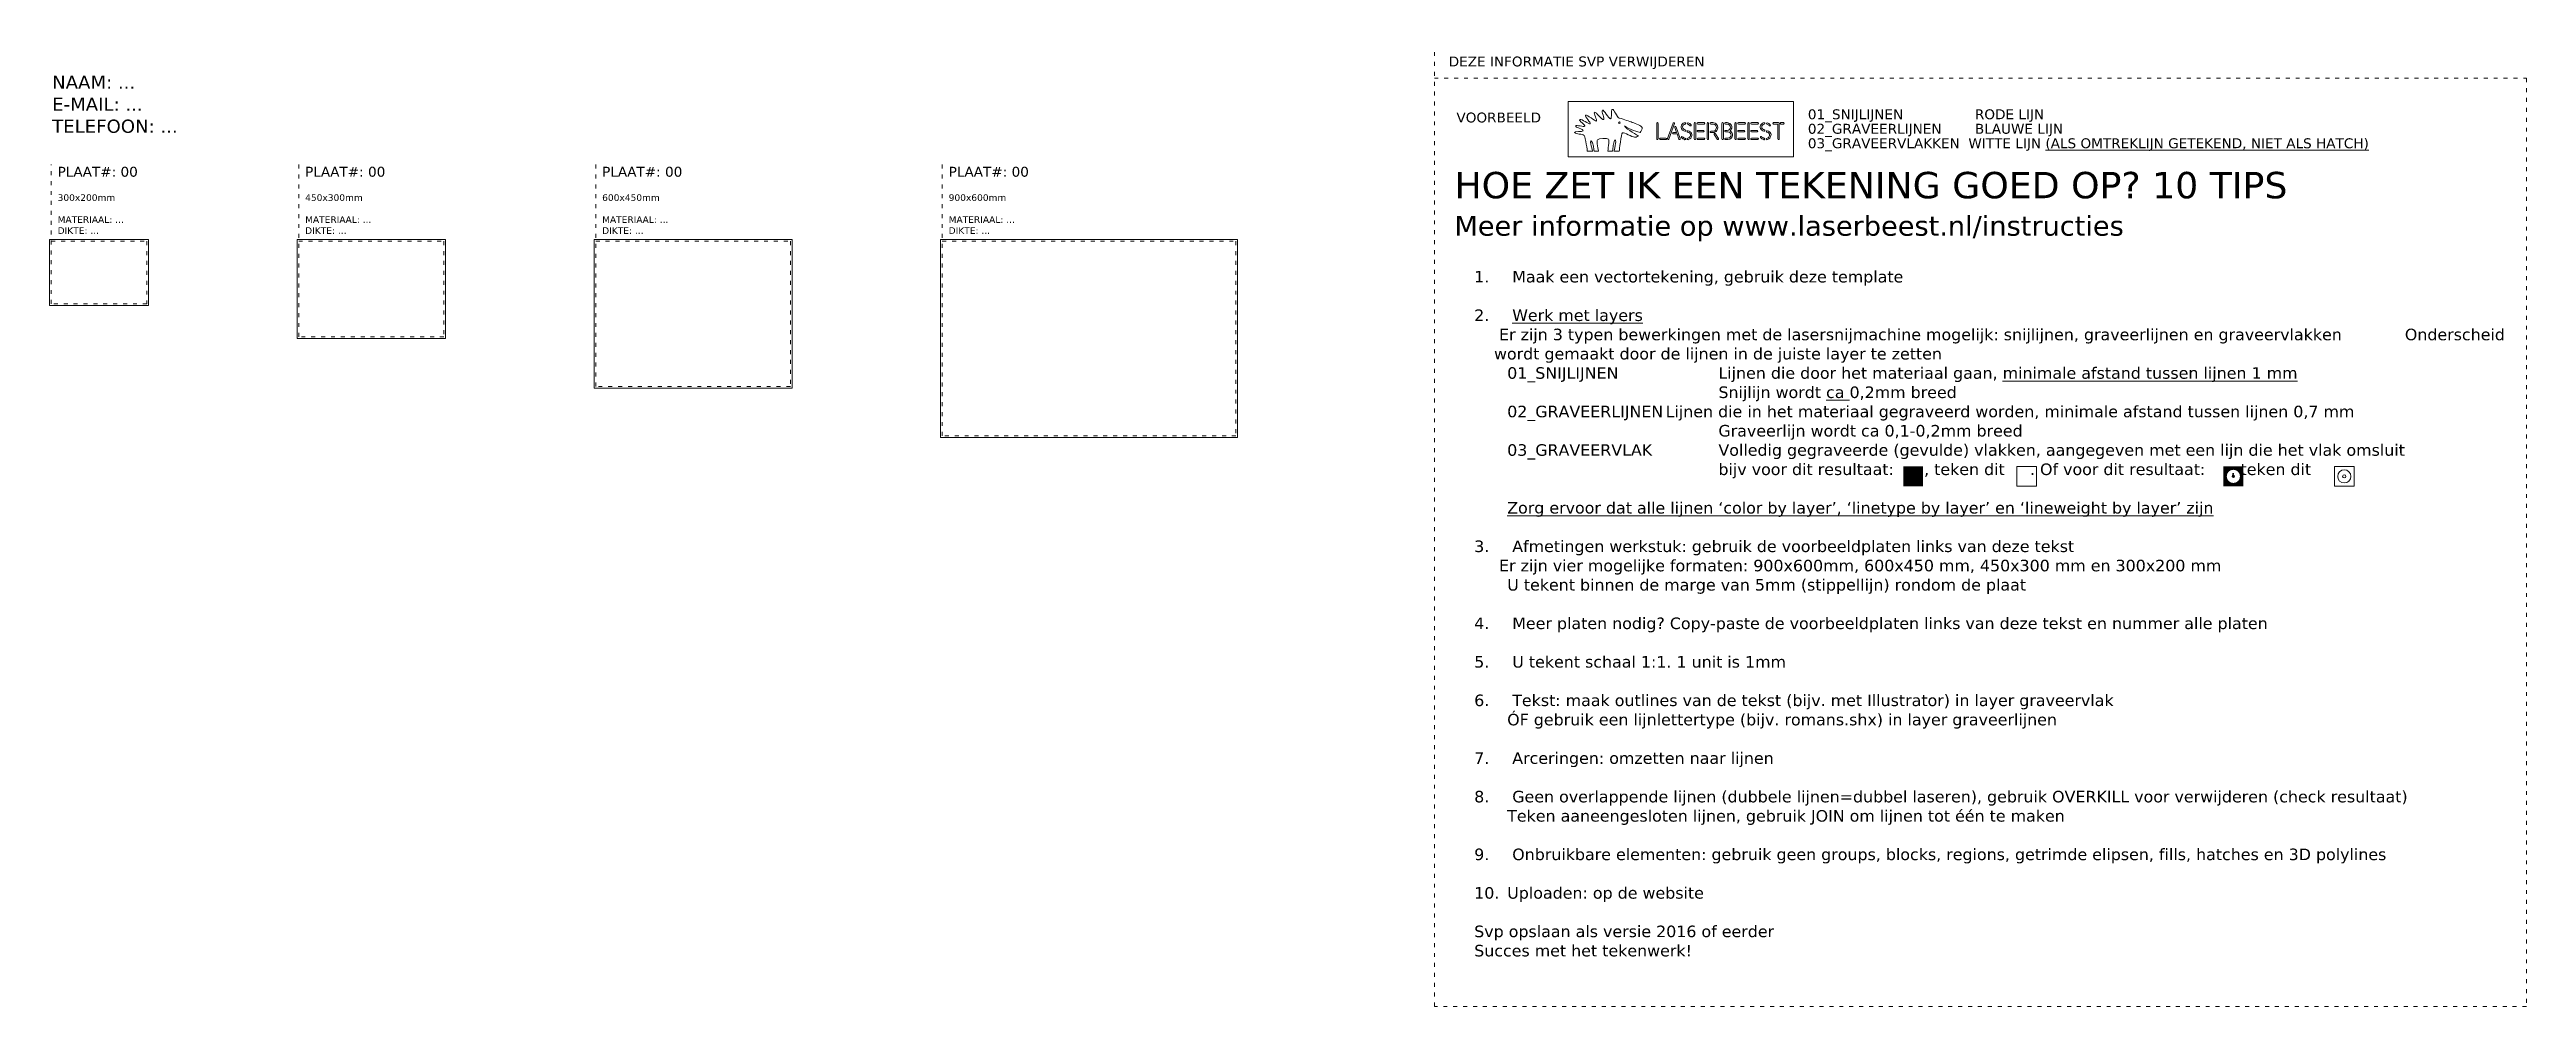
# Model space of a CAD drawing. Header units: millimetres. Extents: x 211 to 7717, y 1296 to 4195.
import ezdxf

# ---------------------------------------------------------------- set-up
doc = ezdxf.new("R2010")
doc.units = ezdxf.units.MM
doc.linetypes.add('ACAD_ISO03W100', pattern=[30, 12, -18])
for name, color, linetype, lineweight in [('01_SNIJLIJNEN', 1, 'Continuous', 5), ('02_GRAVEERLIJNEN', 5, 'Continuous', 5), ('03_GRAVEERVLAKKEN', 7, 'Continuous', 5), ('04_WERKSTUK', 3, 'Continuous', 5)]:
    doc.layers.add(name, color=color, linetype=linetype, lineweight=lineweight)
doc.layers.add('05_OPMERKINGEN', color=254, linetype='Continuous', lineweight=5, plot=False)
doc.styles.get("Standard").update_dxf_attribs({"font": 'verdana.ttf'})

# ---------------------------------------------------------------- blocks, each defined once
blk = doc.blocks.new('instructies')
at = {"layer": '05_OPMERKINGEN'}
h = blk.add_hatch(color=7, dxfattribs=at)
h.dxf.hatch_style = 1
h.paths.add_polyline_path([(5888.6, 2931.9), (5828.6, 2931.9), (5828.6, 2871.9), (5888.6, 2871.9)])
h = blk.add_hatch(color=7, dxfattribs=at)
h.dxf.hatch_style = 1
h.paths.add_polyline_path([(6858.6, 2931.9), (6798.6, 2931.9), (6798.6, 2871.9), (6858.6, 2871.9)])
h.paths.add_polyline_path([(6808.6, 2901.9, -1), (6848.6, 2901.9, -1)], flags=16)
h.paths.add_polyline_path([(6823.6, 2901.9, -1), (6833.6, 2901.9, -1)], flags=0)
h = blk.add_hatch(color=7, dxfattribs=at)
h.dxf.hatch_style = 1
h.paths.add_polyline_path([(6833.6, 2901.9, 1), (6823.6, 2901.9, 1)])
at = {"layer": '03_GRAVEERVLAKKEN'}
for points in [[(6172.3, 2871.9), (6232.3, 2871.9), (6232.3, 2931.9), (6172.3, 2931.9)], [(7134.6, 2871.9), (7194.6, 2871.9), (7194.6, 2931.9), (7134.6, 2931.9)]]:
    blk.add_lwpolyline(points, close=True, dxfattribs=at)
for radius in [20, 5]:
    blk.add_circle((7164.6, 2901.9), radius, dxfattribs=at)
at = {"layer": '05_OPMERKINGEN', "linetype": 'ACAD_ISO03W100'}
blk.add_lwpolyline([(4407.4, 4108.4), (7716.7, 4108.4), (7716.7, 1295.6), (4407.4, 1295.6), (4407.4, 4195.2)], dxfattribs=at)
at = {"layer": '01_SNIJLIJNEN', "insert": (5539.2, 4014), "char_height": 30, "width": 1964.993, "attachment_point": 1}
blk.add_mtext('01_SNIJLIJNEN^I^I  RODE LIJN^I', dxfattribs=at)
at = {"layer": '02_GRAVEERLIJNEN', "insert": (5539.2, 3970.1), "char_height": 30, "width": 919.874, "attachment_point": 1}
blk.add_mtext('02_GRAVEERLIJNEN ^I  BLAUWE LIJN', dxfattribs=at)
at = {"layer": '03_GRAVEERVLAKKEN', "insert": (5539.2, 3926.2), "char_height": 30, "width": 2038.103, "attachment_point": 1}
blk.add_mtext('03_GRAVEERVLAKKEN  WITTE LIJN {\\L(ALS OMTREKLIJN GETEKEND, NIET ALS HATCH)}', dxfattribs=at)
at = {"layer": '05_OPMERKINGEN', "attachment_point": 1}
for s, insert, char_height, width in [('{\\fVerdana|b0|i0|c0|p34;DEZE INFORMATIE SVP VERWIJDEREN}', (4450.9, 4174), 30, 1887.371), ('{\\fVerdana|b0|i0|c0|p34;VOORBEELD}', (4474.3, 4004.2), 30, 283.851), ('{\\H2x;HOE ZET IK EEN TEKENING GOED OP? 10 TIPS \\P\\H0.75x;Meer informatie op www.laserbeest.nl/instructies\\H1.3333x;\\P\\H0.50001x;\\P\\pi-60,l120;\\H0.875x;1.^I Maak een vectortekening, gebruik deze template\\P\\pi0;\\P\\pi-60;2.^I \\LWerk met layers\\l\\P\\pi0; Er zijn 3 typen bewerkingen met de lasersnijmachine mogelijk: snijlijnen, graveerlijnen en graveervlakken^I^IOnderscheid wordt gemaakt door de lijnen in de juiste layer te zetten\\P\\pl0;^I01_SNIJLIJNEN^I^ILijnen die door het materiaal gaan, \\Lminimale afstand tussen lijnen 1 mm\\P\\l^I^I^I^I^ISnijlijn wordt \\Lca\\l 0,2mm breed\\P^I02_GRAVEERLIJNEN^ILijnen die in het materiaal gegraveerd worden, minimale afstand tussen lijnen 0,7 mm\\P^I^I^I^I^IGraveerlijn wordt ca 0,1-0,2mm breed\\P^I03_GRAVEERVLAK^I^IVolledig gegraveerde (gevulde) vlakken, aangegeven met een lijn die het vlak omsluit\\P^I^I^I^I^Ibijv voor dit resultaat:      , teken dit     . Of voor dit resultaat:     , teken dit   \\P\\P^I\\LZorg ervoor dat alle lijnen ‘color by layer’, ‘linetype by layer’ en ‘lineweight by layer’ zijn\\P\\pl120;\\l\\P\\pi-60;3.^I Afmetingen werkstuk: gebruik de voorbeeldplaten links van deze tekst\\P\\pi0; Er zijn vier mogelijke formaten: 900x600mm, 600x450 mm, 450x300 mm en 300x200 mm\\P^IU tekent binnen de marge van 5mm (stippellijn) rondom de plaat\\P\\P\\pi-60;4.^I Meer platen nodig? Copy-paste de voorbeeldplaten links van deze tekst en nummer alle platen\\P\\pi0;\\P\\pi-60;5.^I U tekent schaal 1:1. 1 unit is 1mm^J\\P6.^I Tekst: maak outlines van de tekst (bijv. met Illustrator) in layer graveervlak\\P\\pi0,l0;^IÓF gebruik een lijnlettertype (bijv. romans.shx) in layer graveerlijnen\\P\\pl120;\\P\\pi-60;7.^I Arceringen: omzetten naar lijnen\\P\\pi0;\\P\\pi-60;8.^I Geen overlappende lijnen (dubbele lijnen=dubbel laseren), gebruik OVERKILL voor verwijderen (check resultaat)\\P\\pi0,l0;^ITeken aaneengesloten lijnen, gebruik JOIN om lijnen tot één te maken\\P\\pl120; \\P\\pi-60;9.^I Onbruikbare elementen: gebruik geen groups, blocks, regions, getrimde elipsen, fills, hatches en 3D polylines\\P\\pi0,l0;\\P\\pi-60,l120;10.^IUploaden: op de website\\P\\pi0,l60;\\PSvp opslaan als versie 2016 of eerder\\PSucces met het tekenwerk!}', (4468.2, 3824.4), 40, 3319.016)]:
    blk.add_mtext(s, dxfattribs=dict(at, insert=insert, char_height=char_height, width=width))

msp = doc.modelspace()

# ---------------------------------------------------------------- linework, layer by layer
at = {"layer": '01_SNIJLIJNEN'}
msp.add_lwpolyline([(4812.9, 4037.5), (5496, 4037.5), (5496, 3870), (4812.9, 3870)], close=True, dxfattribs=at)
at = {"layer": '02_GRAVEERLIJNEN'}
for points, knots in [([(5031.4, 3943.7), (5026, 3945.3), (4998.4, 3952.9), (4983.5, 3963.8), (4990.2, 3952.5), (5025.4, 3933.9), (5025.4, 3933.9), (5025.4, 3933.9), (5021.4, 3928.7), (5014.2, 3929.4), (5006.9, 3930), (4982.1, 3944.1), (4977.6, 3942.9), (4973.1, 3941.8), (4967.9, 3887.3), (4967.9, 3887.3), (4967.9, 3887.3), (4951.6, 3887.2), (4951.6, 3887.2), (4951.6, 3887.2), (4961.5, 3920.3), (4954.4, 3921.9), (4951.2, 3922.5), (4947.1, 3887.2), (4947.1, 3887.2), (4947.1, 3887.2), (4933.1, 3887.2), (4933.1, 3887.2), (4933.1, 3887.2), (4938.3, 3921.2), (4934.9, 3923.9), (4930.8, 3927.1), (4906, 3926.1), (4901.9, 3922), (4897.8, 3917.9), (4905.1, 3887.1), (4905.1, 3887.1), (4905.1, 3887.1), (4891.7, 3887.1), (4891.7, 3887.1), (4891.7, 3887.1), (4888.3, 3917.1), (4882.7, 3918.4), (4877, 3919.7), (4887.4, 3887.1), (4887.4, 3887.1), (4887.4, 3887.1), (4871, 3887), (4871, 3887), (4871, 3887), (4866.1, 3928.3), (4861.3, 3934.6), (4856.5, 3940.9), (4836.6, 3937), (4832.4, 3943.8), (4830.3, 3947.2), (4856.2, 3945.3), (4858.2, 3949.2), (4860.6, 3953.6), (4832.9, 3959.5), (4835.4, 3963.9), (4837.9, 3968.2), (4860.5, 3959), (4863.2, 3962.6), (4865.9, 3966.2), (4843.2, 3979.8), (4848.5, 3982.8), (4853.7, 3985.7), (4875.7, 3968.3), (4879.4, 3970.2), (4883.2, 3972), (4861.5, 3993.2), (4865.7, 3996), (4870, 3998.8), (4894.7, 3977.4), (4898.3, 3978.3), (4902, 3979.2), (4888.3, 4004.2), (4892.8, 4005.3), (4897.4, 4006.5), (4915.1, 3981.1), (4920.1, 3982.9), (4925.1, 3984.8), (4912.3, 4007.9), (4916.6, 4011.3), (4920.9, 4014.7), (4935.5, 3984.8), (4941.2, 3985.6), (4946.9, 3986.4), (4940.9, 4012), (4946.6, 4013.6), (4952.2, 4015.2), (4960.3, 3989.5), (4967.5, 3987.4), (4983.3, 3983.1), (4998.5, 3977.7), (5006.8, 3974.5), (5018.8, 3969.8), (5035.5, 3964.6), (5036.8, 3959.2), (5038.1, 3953.7), (5034.1, 3947), (5031.4, 3943.7)], [0, 0, 0, 0, 1, 1, 1, 2, 2, 2, 3, 3, 3, 4, 4, 4, 5, 5, 5, 6, 6, 6, 7, 7, 7, 8, 8, 8, 9, 9, 9, 10, 10, 10, 11, 11, 11, 12, 12, 12, 13, 13, 13, 14, 14, 14, 15, 15, 15, 16, 16, 16, 17, 17, 17, 18, 18, 18, 19, 19, 19, 20, 20, 20, 21, 21, 21, 22, 22, 22, 23, 23, 23, 24, 24, 24, 25, 25, 25, 26, 26, 26, 27, 27, 27, 28, 28, 28, 29, 29, 29, 30, 30, 30, 31, 31, 31, 32, 32, 32, 33, 33, 33, 34, 34, 34, 34]), ([(4965.9, 3973.4), (4965.9, 3972), (4966.9, 3971), (4968.3, 3971), (4969.6, 3971), (4970.7, 3972), (4970.7, 3973.4), (4970.7, 3974.7), (4969.6, 3975.8), (4968.2, 3975.8), (4966.9, 3975.8), (4965.9, 3974.7), (4965.9, 3973.4)], [0, 0, 0, 0, 1, 1, 1, 2, 2, 2, 3, 3, 3, 4, 4, 4, 4])]:
    msp.add_open_spline(points, degree=3, knots=knots, dxfattribs=at)
at = {"layer": '03_GRAVEERVLAKKEN'}
for points, knots in [([(5083.5, 3922.2), (5082.4, 3922.2), (5081.4, 3923.2), (5081.4, 3924.4), (5081.4, 3924.4), (5081.4, 3971.4), (5081.4, 3971.4), (5081.4, 3972.6), (5082.4, 3973.6), (5083.5, 3973.6), (5084.8, 3973.6), (5085.7, 3972.6), (5085.7, 3971.4), (5085.7, 3971.4), (5085.7, 3924.4), (5085.7, 3924.4), (5085.7, 3923.2), (5084.8, 3922.2), (5083.5, 3922.2)], [0, 0, 0, 0, 1, 1, 1, 2, 2, 2, 3, 3, 3, 4, 4, 4, 5, 5, 5, 6, 6, 6, 6]), ([(5109.2, 3926.5), (5110.4, 3926.5), (5111.4, 3925.5), (5111.4, 3924.4), (5111.4, 3923.2), (5110.4, 3922.2), (5109.2, 3922.2), (5109.2, 3922.2), (5092.1, 3922.2), (5092.1, 3922.2), (5090.9, 3922.2), (5089.9, 3923.2), (5089.9, 3924.4), (5089.9, 3925.5), (5090.9, 3926.5), (5092.1, 3926.5), (5092.1, 3926.5), (5109.2, 3926.5), (5109.2, 3926.5)], [0, 0, 0, 0, 1, 1, 1, 2, 2, 2, 3, 3, 3, 4, 4, 4, 5, 5, 5, 6, 6, 6, 6]), ([(5135.6, 3970.7), (5135.6, 3970.7), (5118.4, 3923.6), (5118.4, 3923.6), (5117.9, 3922.5), (5116.7, 3921.9), (5115.6, 3922.3), (5114.5, 3922.8), (5114, 3924), (5114.3, 3925.1), (5114.3, 3925.1), (5131.5, 3972.2), (5131.5, 3972.2), (5131.9, 3973.3), (5133.1, 3973.9), (5134.3, 3973.5), (5135.4, 3973), (5135.9, 3971.8), (5135.6, 3970.7)], [0, 0, 0, 0, 1, 1, 1, 2, 2, 2, 3, 3, 3, 4, 4, 4, 5, 5, 5, 6, 6, 6, 6]), ([(5151.3, 3922.3), (5150.2, 3921.9), (5149, 3922.5), (5148.6, 3923.6), (5148.6, 3923.6), (5142.9, 3939.3), (5142.9, 3939.3), (5142.9, 3939.3), (5131.6, 3939.3), (5131.6, 3939.3), (5130.4, 3939.3), (5129.4, 3940.3), (5129.4, 3941.5), (5129.4, 3942.7), (5130.4, 3943.6), (5131.6, 3943.6), (5131.6, 3943.6), (5141.3, 3943.6), (5141.3, 3943.6), (5141.3, 3943.6), (5135.7, 3958.9), (5135.7, 3958.9), (5135.4, 3960), (5136, 3961.2), (5137, 3961.7), (5138.2, 3962.1), (5139.4, 3961.5), (5139.8, 3960.4), (5139.8, 3960.4), (5152.6, 3925.1), (5152.6, 3925.1), (5153, 3924), (5152.5, 3922.8), (5151.3, 3922.3)], [0, 0, 0, 0, 1, 1, 1, 2, 2, 2, 3, 3, 3, 4, 4, 4, 5, 5, 5, 6, 6, 6, 7, 7, 7, 8, 8, 8, 9, 9, 9, 10, 10, 10, 11, 11, 11, 11]), ([(5155.3, 3961.7), (5155.9, 3967.2), (5160, 3971.7), (5165.8, 3973.4), (5166, 3973.5), (5166.2, 3973.5), (5166.5, 3973.6), (5169.8, 3974.4), (5170.2, 3970.1), (5167.1, 3969.2), (5162.8, 3967.9), (5160, 3964.9), (5159.6, 3961.2), (5159.2, 3958.1), (5160.1, 3956.1), (5162.4, 3954.4), (5163.8, 3953.4), (5165.7, 3952.7), (5167.7, 3951.9), (5170.5, 3950.9), (5169.5, 3946.7), (5166.5, 3947.7), (5164.1, 3948.5), (5161.7, 3949.5), (5159.8, 3950.9), (5156.3, 3953.5), (5154.8, 3957.1), (5155.3, 3961.7)], [0, 0, 0, 0, 1, 1, 1, 2, 2, 2, 3, 3, 3, 4, 4, 4, 5, 5, 5, 6, 6, 6, 7, 7, 7, 8, 8, 8, 9, 9, 9, 9]), ([(5166.7, 3921.9), (5166.4, 3922), (5166.1, 3922.1), (5165.9, 3922.2), (5161.9, 3923.1), (5158.5, 3925.3), (5156, 3928.2), (5155.2, 3929.2), (5155.4, 3930.5), (5156.2, 3931.4), (5157.1, 3932.1), (5158.6, 3932), (5159.3, 3931.1), (5161.3, 3928.8), (5163.9, 3927.1), (5167, 3926.3), (5167.1, 3926.3), (5167.4, 3926.2), (5167.6, 3926.1), (5170.3, 3925.6), (5169.7, 3921.2), (5166.7, 3921.9)], [0, 0, 0, 0, 1, 1, 1, 2, 2, 2, 3, 3, 3, 4, 4, 4, 5, 5, 5, 6, 6, 6, 7, 7, 7, 7]), ([(5187.7, 3934.3), (5187, 3928.6), (5183, 3924.1), (5177, 3922.3), (5176.7, 3922.2), (5176.3, 3922.1), (5176.1, 3922), (5173.9, 3921.4), (5172.1, 3925.5), (5175.7, 3926.5), (5180.1, 3927.7), (5182.9, 3930.9), (5183.4, 3934.8), (5184, 3940.7), (5180.7, 3943.1), (5174.9, 3945.1), (5172.4, 3946), (5173.8, 3950.2), (5176.4, 3949.2), (5178.8, 3948.4), (5181, 3947.4), (5182.9, 3946), (5186.7, 3943.3), (5188.3, 3939.3), (5187.7, 3934.3)], [0, 0, 0, 0, 1, 1, 1, 2, 2, 2, 3, 3, 3, 4, 4, 4, 5, 5, 5, 6, 6, 6, 7, 7, 7, 8, 8, 8, 8]), ([(5176, 3973.4), (5176.1, 3973.4), (5176.2, 3973.3), (5176.3, 3973.3), (5179.9, 3972.2), (5183.1, 3970.1), (5185.6, 3967.1), (5186.4, 3966.2), (5186.2, 3964.7), (5185.2, 3964), (5184.3, 3963.3), (5183, 3963.4), (5182.2, 3964.3), (5180.3, 3966.6), (5177.9, 3968.2), (5175.2, 3969.1), (5175.1, 3969.2), (5175, 3969.2), (5174.9, 3969.2), (5172.7, 3969.8), (5173.4, 3974.1), (5176, 3973.4)], [0, 0, 0, 0, 1, 1, 1, 2, 2, 2, 3, 3, 3, 4, 4, 4, 5, 5, 5, 6, 6, 6, 7, 7, 7, 7]), ([(5199.3, 3971.4), (5199.3, 3971.4), (5199.3, 3924.4), (5199.3, 3924.4), (5199.3, 3923.2), (5198.3, 3922.2), (5197.1, 3922.2), (5195.9, 3922.2), (5195, 3923.2), (5195, 3924.4), (5195, 3924.4), (5195, 3971.4), (5195, 3971.4), (5195, 3972.6), (5195.9, 3973.6), (5197.1, 3973.6), (5198.3, 3973.6), (5199.3, 3972.6), (5199.3, 3971.4)], [0, 0, 0, 0, 1, 1, 1, 2, 2, 2, 3, 3, 3, 4, 4, 4, 5, 5, 5, 6, 6, 6, 6]), ([(5224.9, 3973.6), (5226.1, 3973.6), (5227.1, 3972.6), (5227.1, 3971.4), (5227.1, 3970.3), (5226.1, 3969.3), (5224.9, 3969.3), (5224.9, 3969.3), (5205.7, 3969.3), (5205.7, 3969.3), (5204.6, 3969.3), (5203.6, 3970.3), (5203.6, 3971.4), (5203.6, 3972.6), (5204.6, 3973.6), (5205.7, 3973.6), (5205.7, 3973.6), (5224.9, 3973.6), (5224.9, 3973.6)], [0, 0, 0, 0, 1, 1, 1, 2, 2, 2, 3, 3, 3, 4, 4, 4, 5, 5, 5, 6, 6, 6, 6]), ([(5222.8, 3950), (5224, 3950), (5224.9, 3949), (5224.9, 3947.9), (5224.9, 3946.7), (5224, 3945.7), (5222.8, 3945.7), (5222.8, 3945.7), (5205.7, 3945.7), (5205.7, 3945.7), (5204.6, 3945.7), (5203.6, 3946.7), (5203.6, 3947.9), (5203.6, 3949), (5204.6, 3950), (5205.7, 3950), (5205.7, 3950), (5222.8, 3950), (5222.8, 3950)], [0, 0, 0, 0, 1, 1, 1, 2, 2, 2, 3, 3, 3, 4, 4, 4, 5, 5, 5, 6, 6, 6, 6]), ([(5224.9, 3926.5), (5226.1, 3926.5), (5227.1, 3925.5), (5227.1, 3924.4), (5227.1, 3923.2), (5226.1, 3922.2), (5224.9, 3922.2), (5224.9, 3922.2), (5205.7, 3922.2), (5205.7, 3922.2), (5204.6, 3922.2), (5203.6, 3923.2), (5203.6, 3924.4), (5203.6, 3925.5), (5204.6, 3926.5), (5205.7, 3926.5), (5205.7, 3926.5), (5224.9, 3926.5), (5224.9, 3926.5)], [0, 0, 0, 0, 1, 1, 1, 2, 2, 2, 3, 3, 3, 4, 4, 4, 5, 5, 5, 6, 6, 6, 6]), ([(5236.3, 3922.2), (5235.2, 3922.2), (5234.3, 3923.2), (5234.3, 3924.4), (5234.3, 3924.4), (5234.3, 3971.4), (5234.3, 3971.4), (5234.3, 3972.6), (5235.2, 3973.6), (5236.3, 3973.6), (5237.6, 3973.6), (5238.5, 3972.6), (5238.5, 3971.4), (5238.5, 3971.4), (5238.5, 3924.4), (5238.5, 3924.4), (5238.5, 3923.2), (5237.6, 3922.2), (5236.3, 3922.2)], [0, 0, 0, 0, 1, 1, 1, 2, 2, 2, 3, 3, 3, 4, 4, 4, 5, 5, 5, 6, 6, 6, 6]), ([(5244.9, 3943.6), (5243.8, 3943.6), (5242.8, 3944.6), (5242.8, 3945.7), (5242.8, 3947), (5243.8, 3947.9), (5244.9, 3947.9), (5244.9, 3947.9), (5251.4, 3947.9), (5251.4, 3947.9), (5251.4, 3947.9), (5254.3, 3947.9), (5257, 3949.3), (5260.4, 3951.1), (5262.1, 3954.2), (5262.1, 3958.6), (5262.1, 3963), (5260.4, 3966.1), (5257, 3967.9), (5254.3, 3969.3), (5251.4, 3969.3), (5251.4, 3969.3), (5251.4, 3969.3), (5245, 3969.3), (5245, 3969.3), (5243.8, 3969.3), (5242.8, 3970.3), (5242.8, 3971.4), (5242.8, 3972.6), (5243.8, 3973.6), (5245, 3973.6), (5245, 3973.6), (5251.4, 3973.6), (5251.4, 3973.6), (5251.6, 3973.6), (5255.2, 3973.6), (5258.8, 3971.7), (5262.2, 3970), (5266.4, 3966.3), (5266.4, 3958.6), (5266.4, 3950.9), (5262.2, 3947.3), (5258.8, 3945.5), (5256.1, 3944.1), (5253.3, 3943.6), (5252.3, 3943.6), (5252.3, 3943.6), (5244.9, 3943.6), (5244.9, 3943.6)], [0, 0, 0, 0, 1, 1, 1, 2, 2, 2, 3, 3, 3, 4, 4, 4, 5, 5, 5, 6, 6, 6, 7, 7, 7, 8, 8, 8, 9, 9, 9, 10, 10, 10, 11, 11, 11, 12, 12, 12, 13, 13, 13, 14, 14, 14, 15, 15, 15, 16, 16, 16, 16]), ([(5267.4, 3922.5), (5266.5, 3921.9), (5265.2, 3922.3), (5264.6, 3923.3), (5264.6, 3923.3), (5255.8, 3937.8), (5255.8, 3937.8), (5255.2, 3938.8), (5255.5, 3940.1), (5256.5, 3940.7), (5257.5, 3941.4), (5258.8, 3941), (5259.5, 3940), (5259.5, 3940), (5268.2, 3925.5), (5268.2, 3925.5), (5268.8, 3924.4), (5268.5, 3923.1), (5267.4, 3922.5)], [0, 0, 0, 0, 1, 1, 1, 2, 2, 2, 3, 3, 3, 4, 4, 4, 5, 5, 5, 6, 6, 6, 6]), ([(5283.2, 3971.4), (5283.2, 3971.4), (5283.2, 3924.4), (5283.2, 3924.4), (5283.2, 3923.2), (5282.2, 3922.2), (5281, 3922.2), (5279.8, 3922.2), (5278.9, 3923.2), (5278.9, 3924.4), (5278.9, 3924.4), (5278.9, 3971.4), (5278.9, 3971.4), (5278.9, 3972.6), (5279.8, 3973.6), (5281, 3973.6), (5282.2, 3973.6), (5283.2, 3972.6), (5283.2, 3971.4)], [0, 0, 0, 0, 1, 1, 1, 2, 2, 2, 3, 3, 3, 4, 4, 4, 5, 5, 5, 6, 6, 6, 6]), ([(5287.5, 3924.4), (5287.5, 3925.5), (5288.4, 3926.5), (5289.6, 3926.5), (5289.6, 3926.5), (5297, 3926.5), (5297, 3926.5), (5302.4, 3926.5), (5306.7, 3930.8), (5306.7, 3936.2), (5306.7, 3938.7), (5305.7, 3941.1), (5303.8, 3943), (5302.1, 3944.7), (5299.6, 3945.8), (5297, 3945.8), (5297, 3945.8), (5289.6, 3945.8), (5289.6, 3945.8), (5288.4, 3945.8), (5287.5, 3946.7), (5287.5, 3947.9), (5287.5, 3949), (5288.4, 3950), (5289.6, 3950), (5289.6, 3950), (5294.9, 3950), (5294.9, 3950), (5300.2, 3950), (5304.6, 3954.4), (5304.6, 3959.7), (5304.6, 3962.2), (5303.5, 3964.7), (5301.7, 3966.5), (5299.9, 3968.3), (5297.5, 3969.3), (5294.9, 3969.3), (5294.9, 3969.3), (5289.6, 3969.3), (5289.6, 3969.3), (5288.4, 3969.3), (5287.5, 3970.2), (5287.5, 3971.4), (5287.5, 3972.6), (5288.4, 3973.6), (5289.6, 3973.6), (5289.6, 3973.6), (5294.9, 3973.6), (5294.9, 3973.6), (5298.6, 3973.6), (5302.1, 3972.1), (5304.8, 3969.5), (5307.4, 3966.9), (5308.8, 3963.4), (5308.8, 3959.7), (5308.8, 3955.2), (5306.7, 3951.1), (5303.3, 3948.5), (5304.6, 3947.9), (5305.8, 3947), (5306.9, 3946), (5309.5, 3943.3), (5310.9, 3939.8), (5310.9, 3936.2), (5310.9, 3928.5), (5304.8, 3922.2), (5297, 3922.2), (5297, 3922.2), (5289.6, 3922.2), (5289.6, 3922.2), (5288.4, 3922.2), (5287.5, 3923.1), (5287.5, 3924.4)], [0, 0, 0, 0, 1, 1, 1, 2, 2, 2, 3, 3, 3, 4, 4, 4, 5, 5, 5, 6, 6, 6, 7, 7, 7, 8, 8, 8, 9, 9, 9, 10, 10, 10, 11, 11, 11, 12, 12, 12, 13, 13, 13, 14, 14, 14, 15, 15, 15, 16, 16, 16, 17, 17, 17, 18, 18, 18, 19, 19, 19, 20, 20, 20, 21, 21, 21, 22, 22, 22, 23, 23, 23, 24, 24, 24, 24]), ([(5322.4, 3971.4), (5322.4, 3971.4), (5322.4, 3924.4), (5322.4, 3924.4), (5322.4, 3923.2), (5321.4, 3922.2), (5320.3, 3922.2), (5319, 3922.2), (5318.1, 3923.2), (5318.1, 3924.4), (5318.1, 3924.4), (5318.1, 3971.4), (5318.1, 3971.4), (5318.1, 3972.6), (5319, 3973.6), (5320.3, 3973.6), (5321.4, 3973.6), (5322.4, 3972.6), (5322.4, 3971.4)], [0, 0, 0, 0, 1, 1, 1, 2, 2, 2, 3, 3, 3, 4, 4, 4, 5, 5, 5, 6, 6, 6, 6]), ([(5348.1, 3973.6), (5349.2, 3973.6), (5350.2, 3972.6), (5350.2, 3971.4), (5350.2, 3970.3), (5349.2, 3969.3), (5348.1, 3969.3), (5348.1, 3969.3), (5328.9, 3969.3), (5328.9, 3969.3), (5327.7, 3969.3), (5326.7, 3970.3), (5326.7, 3971.4), (5326.7, 3972.6), (5327.7, 3973.6), (5328.9, 3973.6), (5328.9, 3973.6), (5348.1, 3973.6), (5348.1, 3973.6)], [0, 0, 0, 0, 1, 1, 1, 2, 2, 2, 3, 3, 3, 4, 4, 4, 5, 5, 5, 6, 6, 6, 6]), ([(5345.9, 3950), (5347.1, 3950), (5348.1, 3949), (5348.1, 3947.9), (5348.1, 3946.7), (5347.1, 3945.7), (5345.9, 3945.7), (5345.9, 3945.7), (5328.9, 3945.7), (5328.9, 3945.7), (5327.7, 3945.7), (5326.7, 3946.7), (5326.7, 3947.9), (5326.7, 3949), (5327.7, 3950), (5328.9, 3950), (5328.9, 3950), (5345.9, 3950), (5345.9, 3950)], [0, 0, 0, 0, 1, 1, 1, 2, 2, 2, 3, 3, 3, 4, 4, 4, 5, 5, 5, 6, 6, 6, 6]), ([(5348.1, 3926.5), (5349.2, 3926.5), (5350.2, 3925.5), (5350.2, 3924.4), (5350.2, 3923.2), (5349.2, 3922.2), (5348.1, 3922.2), (5348.1, 3922.2), (5328.9, 3922.2), (5328.9, 3922.2), (5327.7, 3922.2), (5326.7, 3923.2), (5326.7, 3924.4), (5326.7, 3925.5), (5327.7, 3926.5), (5328.9, 3926.5), (5328.9, 3926.5), (5348.1, 3926.5), (5348.1, 3926.5)], [0, 0, 0, 0, 1, 1, 1, 2, 2, 2, 3, 3, 3, 4, 4, 4, 5, 5, 5, 6, 6, 6, 6]), ([(5361.7, 3971.4), (5361.7, 3971.4), (5361.7, 3924.4), (5361.7, 3924.4), (5361.7, 3923.2), (5360.7, 3922.2), (5359.5, 3922.2), (5358.3, 3922.2), (5357.4, 3923.2), (5357.4, 3924.4), (5357.4, 3924.4), (5357.4, 3971.4), (5357.4, 3971.4), (5357.4, 3972.6), (5358.3, 3973.6), (5359.5, 3973.6), (5360.7, 3973.6), (5361.7, 3972.6), (5361.7, 3971.4)], [0, 0, 0, 0, 1, 1, 1, 2, 2, 2, 3, 3, 3, 4, 4, 4, 5, 5, 5, 6, 6, 6, 6]), ([(5387.3, 3973.6), (5388.5, 3973.6), (5389.5, 3972.6), (5389.5, 3971.4), (5389.5, 3970.3), (5388.5, 3969.3), (5387.3, 3969.3), (5387.3, 3969.3), (5368.1, 3969.3), (5368.1, 3969.3), (5367, 3969.3), (5366, 3970.3), (5366, 3971.4), (5366, 3972.6), (5367, 3973.6), (5368.1, 3973.6), (5368.1, 3973.6), (5387.3, 3973.6), (5387.3, 3973.6)], [0, 0, 0, 0, 1, 1, 1, 2, 2, 2, 3, 3, 3, 4, 4, 4, 5, 5, 5, 6, 6, 6, 6]), ([(5385.2, 3950), (5386.3, 3950), (5387.3, 3949), (5387.3, 3947.9), (5387.3, 3946.7), (5386.3, 3945.7), (5385.2, 3945.7), (5385.2, 3945.7), (5368.1, 3945.7), (5368.1, 3945.7), (5367, 3945.7), (5366, 3946.7), (5366, 3947.9), (5366, 3949), (5367, 3950), (5368.1, 3950), (5368.1, 3950), (5385.2, 3950), (5385.2, 3950)], [0, 0, 0, 0, 1, 1, 1, 2, 2, 2, 3, 3, 3, 4, 4, 4, 5, 5, 5, 6, 6, 6, 6]), ([(5387.3, 3926.5), (5388.5, 3926.5), (5389.5, 3925.5), (5389.5, 3924.4), (5389.5, 3923.2), (5388.5, 3922.2), (5387.3, 3922.2), (5387.3, 3922.2), (5368.1, 3922.2), (5368.1, 3922.2), (5367, 3922.2), (5366, 3923.2), (5366, 3924.4), (5366, 3925.5), (5367, 3926.5), (5368.1, 3926.5), (5368.1, 3926.5), (5387.3, 3926.5), (5387.3, 3926.5)], [0, 0, 0, 0, 1, 1, 1, 2, 2, 2, 3, 3, 3, 4, 4, 4, 5, 5, 5, 6, 6, 6, 6]), ([(5395.1, 3961.7), (5395.7, 3967.2), (5399.8, 3971.7), (5405.6, 3973.4), (5405.8, 3973.5), (5406, 3973.5), (5406.3, 3973.6), (5409.7, 3974.4), (5410, 3970.1), (5406.9, 3969.2), (5402.7, 3967.9), (5399.8, 3964.9), (5399.4, 3961.2), (5399, 3958.1), (5399.9, 3956.1), (5402.2, 3954.4), (5403.6, 3953.4), (5405.5, 3952.7), (5407.5, 3951.9), (5410.3, 3950.9), (5409.3, 3946.7), (5406.3, 3947.7), (5403.9, 3948.5), (5401.6, 3949.5), (5399.7, 3950.9), (5396.1, 3953.5), (5394.6, 3957.1), (5395.1, 3961.7)], [0, 0, 0, 0, 1, 1, 1, 2, 2, 2, 3, 3, 3, 4, 4, 4, 5, 5, 5, 6, 6, 6, 7, 7, 7, 8, 8, 8, 9, 9, 9, 9]), ([(5406.5, 3921.9), (5406.2, 3922), (5405.9, 3922.1), (5405.7, 3922.2), (5401.7, 3923.1), (5398.3, 3925.3), (5395.8, 3928.2), (5395, 3929.2), (5395.2, 3930.5), (5396, 3931.4), (5397, 3932.1), (5398.4, 3932), (5399.1, 3931.1), (5401.1, 3928.8), (5403.7, 3927.1), (5406.8, 3926.3), (5407, 3926.3), (5407.2, 3926.2), (5407.4, 3926.1), (5410.1, 3925.6), (5409.5, 3921.2), (5406.5, 3921.9)], [0, 0, 0, 0, 1, 1, 1, 2, 2, 2, 3, 3, 3, 4, 4, 4, 5, 5, 5, 6, 6, 6, 7, 7, 7, 7]), ([(5427.5, 3934.3), (5426.8, 3928.6), (5422.8, 3924.1), (5416.8, 3922.3), (5416.5, 3922.2), (5416.2, 3922.1), (5415.9, 3922), (5413.7, 3921.4), (5411.9, 3925.5), (5415.5, 3926.5), (5419.9, 3927.7), (5422.7, 3930.9), (5423.2, 3934.8), (5423.8, 3940.7), (5420.5, 3943.1), (5414.7, 3945.1), (5412.2, 3946), (5413.6, 3950.2), (5416.2, 3949.2), (5418.6, 3948.4), (5420.8, 3947.4), (5422.7, 3946), (5426.5, 3943.3), (5428.1, 3939.3), (5427.5, 3934.3)], [0, 0, 0, 0, 1, 1, 1, 2, 2, 2, 3, 3, 3, 4, 4, 4, 5, 5, 5, 6, 6, 6, 7, 7, 7, 8, 8, 8, 8]), ([(5415.8, 3973.4), (5415.9, 3973.4), (5416, 3973.3), (5416.1, 3973.3), (5419.7, 3972.2), (5422.9, 3970.1), (5425.4, 3967.1), (5426.2, 3966.2), (5426, 3964.7), (5425.1, 3964), (5424.1, 3963.3), (5422.8, 3963.4), (5422, 3964.3), (5420.1, 3966.6), (5417.8, 3968.2), (5415.1, 3969.1), (5414.9, 3969.2), (5414.8, 3969.2), (5414.7, 3969.2), (5412.5, 3969.8), (5413.2, 3974.1), (5415.8, 3973.4)], [0, 0, 0, 0, 1, 1, 1, 2, 2, 2, 3, 3, 3, 4, 4, 4, 5, 5, 5, 6, 6, 6, 7, 7, 7, 7]), ([(5452.4, 3971.4), (5452.4, 3971.4), (5452.4, 3924.4), (5452.4, 3924.4), (5452.4, 3923.2), (5451.5, 3922.2), (5450.3, 3922.2), (5449.1, 3922.2), (5448.1, 3923.2), (5448.1, 3924.4), (5448.1, 3924.4), (5448.1, 3969.3), (5448.1, 3969.3), (5448.1, 3969.3), (5435.3, 3969.3), (5435.3, 3969.3), (5434.1, 3969.3), (5433.1, 3970.3), (5433.1, 3971.4), (5433.1, 3972.6), (5434.1, 3973.6), (5435.3, 3973.6), (5435.3, 3973.6), (5450.3, 3973.6), (5450.3, 3973.6), (5451.5, 3973.6), (5452.4, 3972.6), (5452.4, 3971.4)], [0, 0, 0, 0, 1, 1, 1, 2, 2, 2, 3, 3, 3, 4, 4, 4, 5, 5, 5, 6, 6, 6, 7, 7, 7, 8, 8, 8, 9, 9, 9, 9]), ([(5467.4, 3971.4), (5467.4, 3970.3), (5466.5, 3969.3), (5465.2, 3969.3), (5465.2, 3969.3), (5457.8, 3969.3), (5457.8, 3969.3), (5456.6, 3969.3), (5455.7, 3970.3), (5455.7, 3971.4), (5455.7, 3972.6), (5456.6, 3973.6), (5457.8, 3973.6), (5457.8, 3973.6), (5465.2, 3973.6), (5465.2, 3973.6), (5466.5, 3973.6), (5467.4, 3972.6), (5467.4, 3971.4)], [0, 0, 0, 0, 1, 1, 1, 2, 2, 2, 3, 3, 3, 4, 4, 4, 5, 5, 5, 6, 6, 6, 6])]:
    msp.add_open_spline(points, degree=3, knots=knots, dxfattribs=at)
at = {"layer": '04_WERKSTUK'}
for points in [[(211.3, 3419.5), (511.3, 3419.5), (511.3, 3619.5), (211.3, 3619.5)], [(961.3, 3319.5), (1411.3, 3319.5), (1411.3, 3619.5), (961.3, 3619.5)], [(1861.3, 3169.5), (2461.3, 3169.5), (2461.3, 3619.5), (1861.3, 3619.5)], [(2911.3, 3019.5), (3811.3, 3019.5), (3811.3, 3619.5), (2911.3, 3619.5)]]:
    msp.add_lwpolyline(points, close=True, dxfattribs=at)
at = {"layer": '05_OPMERKINGEN', "linetype": 'ACAD_ISO03W100'}
for points in [[(216.3, 3614.5), (506.3, 3614.5), (506.3, 3424.5), (216.3, 3424.5), (216.3, 3846.7)], [(966.3, 3614.5), (1406.3, 3614.5), (1406.3, 3324.5), (966.3, 3324.5), (966.3, 3846.7)], [(1866.3, 3614.5), (2456.3, 3614.5), (2456.3, 3174.5), (1866.3, 3174.5), (1866.3, 3846.7)], [(2916.3, 3614.5), (3806.3, 3614.5), (3806.3, 3024.5), (2916.3, 3024.5), (2916.3, 3846.7)]]:
    msp.add_lwpolyline(points, dxfattribs=at)

# ---------------------------------------------------------------- block references
at = {"layer": '05_OPMERKINGEN'}
msp.add_blockref('instructies', (0, 0), dxfattribs=at)

# ---------------------------------------------------------------- texts
at = {"layer": '05_OPMERKINGEN', "attachment_point": 1}
for s, insert, char_height, width in [('NAAM: ...\\PE-MAIL: ...\\PTELEFOON: ...', (219.1, 4116.2), 40, 2333.112), ('{\\H1.5x;PLAAT#: 00\\P\\H0.66667x;\\P300x200mm\\P \\PMATERIAAL: ...\\PDIKTE: ...}', (235.8, 3839.9), 20, 682.605), ('{\\fVerdana|b0|i0|c0|p34;\\H1.5x;PLAAT#: 00\\P\\H0.66667x;\\P450x300mm\\P \\PMATERIAAL: ...\\PDIKTE: ...}', (985.8, 3839.9), 20, 682.605), ('{\\fVerdana|b0|i0|c0|p34;\\H1.5x;PLAAT#: 00\\P\\H0.66667x;\\P600x450mm\\P \\PMATERIAAL: ...\\PDIKTE: ...}', (1885.8, 3839.9), 20, 682.605), ('{\\fVerdana|b0|i0|c0|p34;\\H1.5x;PLAAT#: 00\\P\\H0.66667x;\\P900x600mm\\P \\PMATERIAAL: ...\\PDIKTE: ...}', (2935.8, 3839.9), 20, 682.605)]:
    msp.add_mtext(s, dxfattribs=dict(at, insert=insert, char_height=char_height, width=width))

doc.saveas('drawing.dxf')
